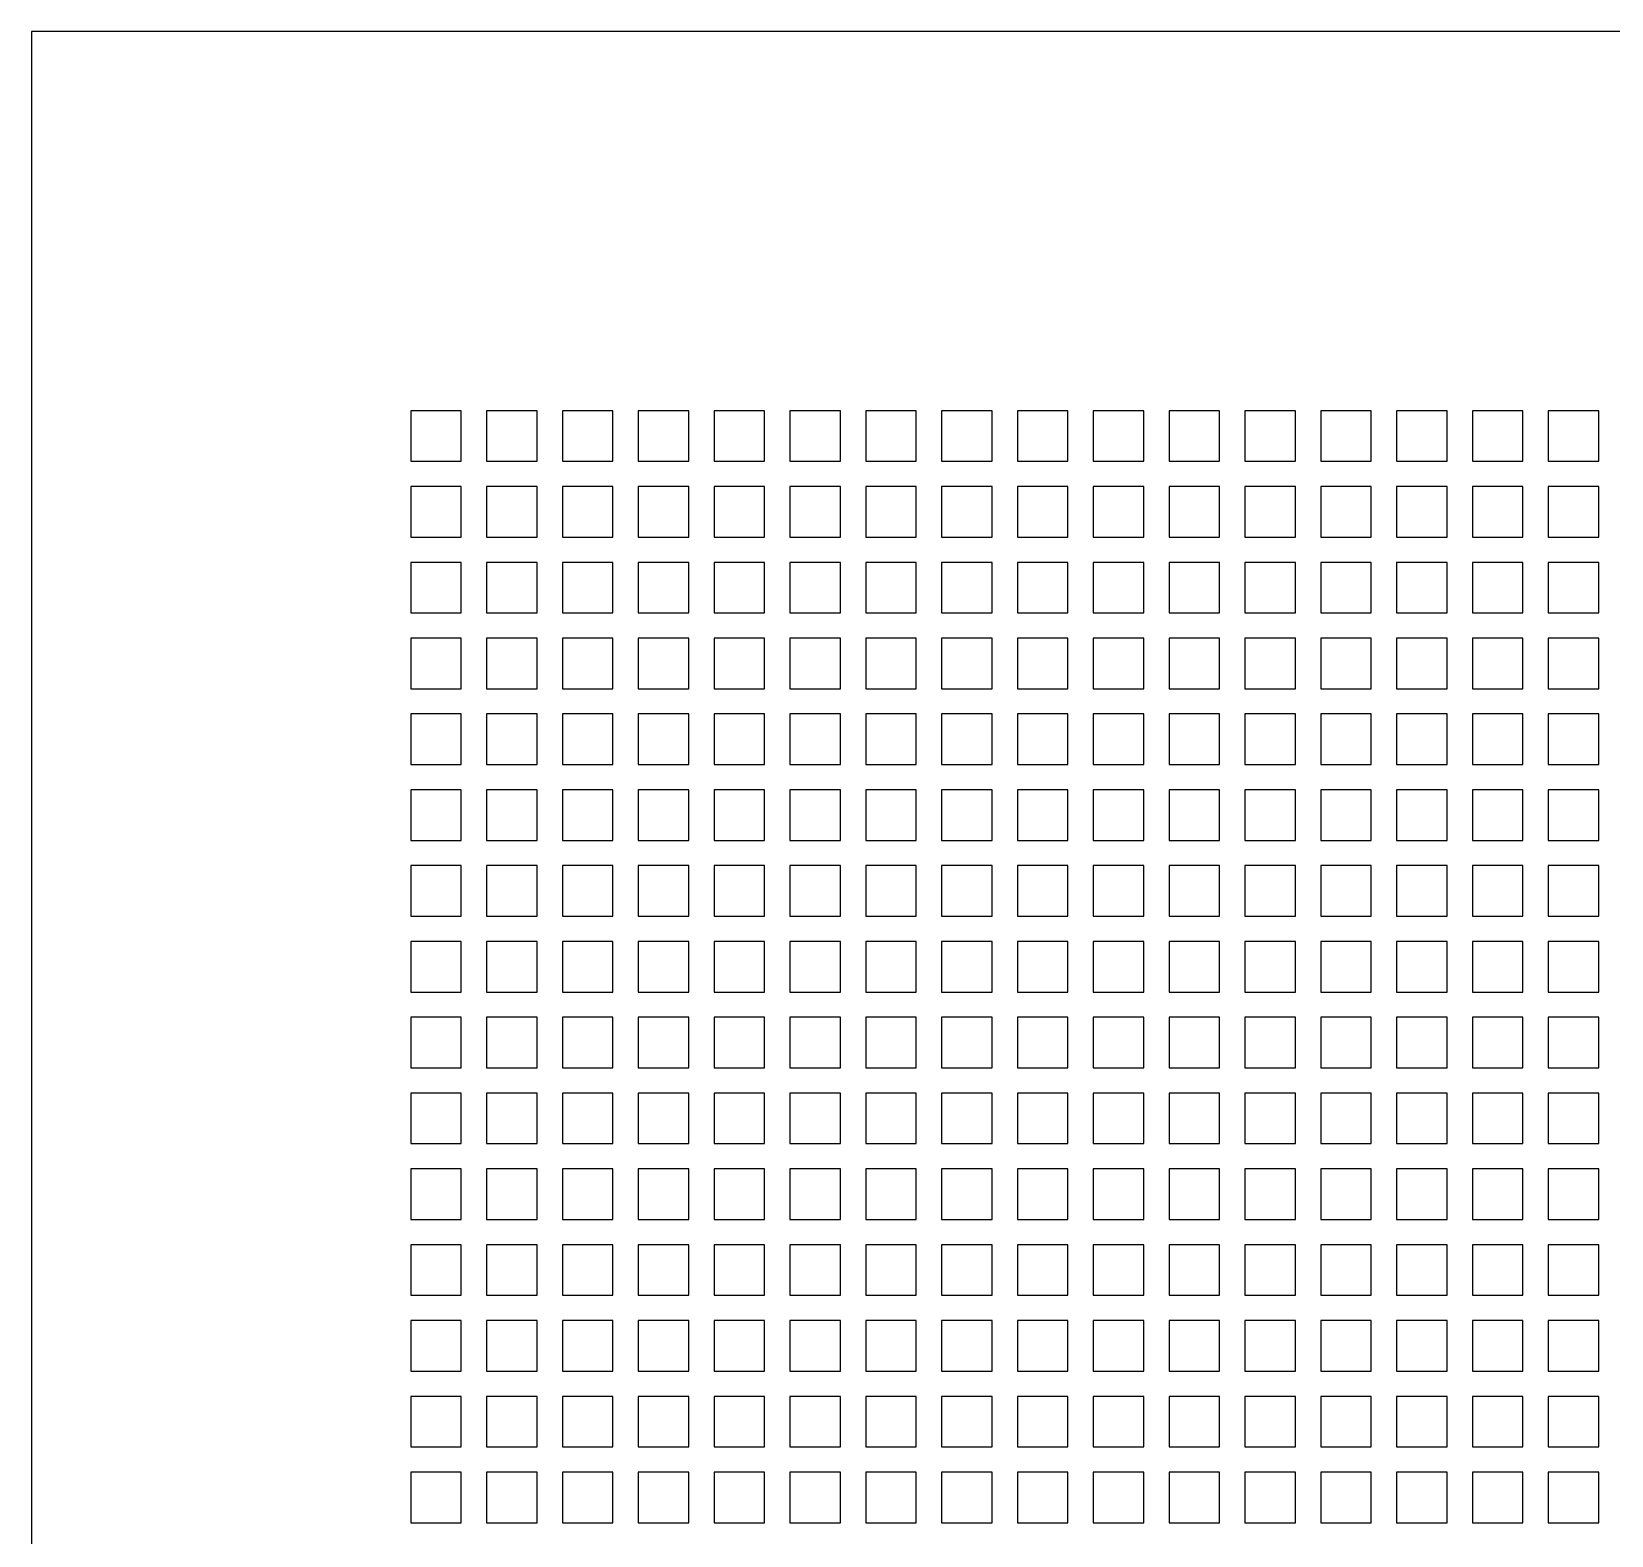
# Model space of a CAD drawing. Header units: millimetres. Extents: x -77 to 77, y -37 to 37.
# Drawn here: x -77.47 to -37.78, y -0.95 to 36.83 of the extents above; entities that cross this region are included whole.
import ezdxf

# ---------------------------------------------------------------- set-up
doc = ezdxf.new("R2010")
doc.units = ezdxf.units.MM

msp = doc.modelspace()

# ---------------------------------------------------------------- linework, layer by layer
at = {"color": 7, "linetype": 'Continuous', "lineweight": 25}
for p, q in [((-77.47, 36.83), (-77.47, -36.83)), ((77.47, 36.83), (-77.47, 36.83)), ((-66.675, 27.305), (-67.945, 27.305)), ((-67.945, 27.305), (-67.945, 26.035)), ((-66.675, 26.035), (-66.675, 27.305)), ((-64.77, 27.305), (-66.04, 27.305)), ((-66.04, 27.305), (-66.04, 26.035)), ((-64.77, 26.035), (-64.77, 27.305)), ((-64.135, 27.305), (-64.135, 26.035)), ((-62.865, 27.305), (-64.135, 27.305)), ((-62.865, 26.035), (-62.865, 27.305)), ((-62.23, 27.305), (-62.23, 26.035)), ((-60.96, 27.305), (-62.23, 27.305)), ((-60.96, 26.035), (-60.96, 27.305)), ((-60.325, 27.305), (-60.325, 26.035)), ((-59.055, 27.305), (-60.325, 27.305)), ((-59.055, 26.035), (-59.055, 27.305)), ((-58.42, 27.305), (-58.42, 26.035)), ((-57.15, 27.305), (-58.42, 27.305)), ((-57.15, 26.035), (-57.15, 27.305)), ((-56.515, 27.305), (-56.515, 26.035)), ((-55.245, 27.305), (-56.515, 27.305)), ((-55.245, 26.035), (-55.245, 27.305)), ((-54.61, 27.305), (-54.61, 26.035)), ((-53.34, 27.305), (-54.61, 27.305)), ((-53.34, 26.035), (-53.34, 27.305)), ((-52.705, 27.305), (-52.705, 26.035)), ((-51.435, 27.305), (-52.705, 27.305)), ((-51.435, 26.035), (-51.435, 27.305)), ((-50.8, 27.305), (-50.8, 26.035)), ((-49.53, 27.305), (-50.8, 27.305)), ((-49.53, 26.035), (-49.53, 27.305)), ((-48.895, 27.305), (-48.895, 26.035)), ((-47.625, 27.305), (-48.895, 27.305)), ((-47.625, 26.035), (-47.625, 27.305)), ((-46.99, 27.305), (-46.99, 26.035)), ((-45.72, 27.305), (-46.99, 27.305)), ((-45.72, 26.035), (-45.72, 27.305)), ((-45.085, 27.305), (-45.085, 26.035)), ((-43.815, 27.305), (-45.085, 27.305)), ((-43.815, 26.035), (-43.815, 27.305)), ((-43.18, 27.305), (-43.18, 26.035)), ((-41.91, 27.305), (-43.18, 27.305)), ((-41.91, 26.035), (-41.91, 27.305)), ((-41.275, 27.305), (-41.275, 26.035)), ((-40.005, 27.305), (-41.275, 27.305)), ((-40.005, 26.035), (-40.005, 27.305)), ((-39.37, 27.305), (-39.37, 26.035)), ((-38.1, 27.305), (-39.37, 27.305)), ((-38.1, 26.035), (-38.1, 27.305)), ((-67.945, 26.035), (-66.675, 26.035)), ((-66.04, 26.035), (-64.77, 26.035)), ((-64.135, 26.035), (-62.865, 26.035)), ((-62.23, 26.035), (-60.96, 26.035)), ((-60.325, 26.035), (-59.055, 26.035)), ((-58.42, 26.035), (-57.15, 26.035)), ((-56.515, 26.035), (-55.245, 26.035)), ((-54.61, 26.035), (-53.34, 26.035)), ((-52.705, 26.035), (-51.435, 26.035)), ((-50.8, 26.035), (-49.53, 26.035)), ((-48.895, 26.035), (-47.625, 26.035)), ((-46.99, 26.035), (-45.72, 26.035)), ((-45.085, 26.035), (-43.815, 26.035)), ((-43.18, 26.035), (-41.91, 26.035)), ((-41.275, 26.035), (-40.005, 26.035)), ((-39.37, 26.035), (-38.1, 26.035)), ((-67.945, 25.4), (-67.945, 24.13)), ((-66.675, 25.4), (-67.945, 25.4)), ((-66.675, 24.13), (-66.675, 25.4)), ((-66.04, 25.4), (-66.04, 24.13)), ((-64.77, 25.4), (-66.04, 25.4)), ((-64.77, 24.13), (-64.77, 25.4)), ((-64.135, 25.4), (-64.135, 24.13)), ((-62.865, 25.4), (-64.135, 25.4)), ((-62.865, 24.13), (-62.865, 25.4)), ((-62.23, 25.4), (-62.23, 24.13)), ((-60.96, 25.4), (-62.23, 25.4)), ((-60.96, 24.13), (-60.96, 25.4)), ((-60.325, 25.4), (-60.325, 24.13)), ((-59.055, 25.4), (-60.325, 25.4)), ((-59.055, 24.13), (-59.055, 25.4)), ((-58.42, 25.4), (-58.42, 24.13)), ((-57.15, 25.4), (-58.42, 25.4)), ((-57.15, 24.13), (-57.15, 25.4)), ((-56.515, 25.4), (-56.515, 24.13)), ((-55.245, 25.4), (-56.515, 25.4)), ((-55.245, 24.13), (-55.245, 25.4)), ((-54.61, 25.4), (-54.61, 24.13)), ((-53.34, 25.4), (-54.61, 25.4)), ((-53.34, 24.13), (-53.34, 25.4)), ((-52.705, 25.4), (-52.705, 24.13)), ((-51.435, 25.4), (-52.705, 25.4)), ((-51.435, 24.13), (-51.435, 25.4)), ((-50.8, 25.4), (-50.8, 24.13)), ((-49.53, 25.4), (-50.8, 25.4)), ((-49.53, 24.13), (-49.53, 25.4)), ((-48.895, 25.4), (-48.895, 24.13)), ((-47.625, 25.4), (-48.895, 25.4)), ((-47.625, 24.13), (-47.625, 25.4)), ((-46.99, 25.4), (-46.99, 24.13)), ((-45.72, 25.4), (-46.99, 25.4)), ((-45.72, 24.13), (-45.72, 25.4)), ((-45.085, 25.4), (-45.085, 24.13)), ((-43.815, 25.4), (-45.085, 25.4)), ((-43.815, 24.13), (-43.815, 25.4)), ((-43.18, 25.4), (-43.18, 24.13)), ((-41.91, 25.4), (-43.18, 25.4)), ((-41.91, 24.13), (-41.91, 25.4)), ((-41.275, 25.4), (-41.275, 24.13)), ((-40.005, 25.4), (-41.275, 25.4)), ((-40.005, 24.13), (-40.005, 25.4)), ((-39.37, 25.4), (-39.37, 24.13)), ((-38.1, 25.4), (-39.37, 25.4)), ((-38.1, 24.13), (-38.1, 25.4)), ((-67.945, 24.13), (-66.675, 24.13)), ((-66.04, 24.13), (-64.77, 24.13)), ((-64.135, 24.13), (-62.865, 24.13)), ((-62.23, 24.13), (-60.96, 24.13)), ((-60.325, 24.13), (-59.055, 24.13)), ((-58.42, 24.13), (-57.15, 24.13)), ((-56.515, 24.13), (-55.245, 24.13)), ((-54.61, 24.13), (-53.34, 24.13)), ((-52.705, 24.13), (-51.435, 24.13)), ((-50.8, 24.13), (-49.53, 24.13)), ((-48.895, 24.13), (-47.625, 24.13)), ((-46.99, 24.13), (-45.72, 24.13)), ((-45.085, 24.13), (-43.815, 24.13)), ((-43.18, 24.13), (-41.91, 24.13)), ((-41.275, 24.13), (-40.005, 24.13)), ((-39.37, 24.13), (-38.1, 24.13)), ((-67.945, 23.495), (-67.945, 22.225)), ((-66.675, 23.495), (-67.945, 23.495)), ((-66.675, 22.225), (-66.675, 23.495)), ((-66.04, 23.495), (-66.04, 22.225)), ((-64.77, 23.495), (-66.04, 23.495)), ((-64.77, 22.225), (-64.77, 23.495)), ((-64.135, 23.495), (-64.135, 22.225)), ((-62.865, 23.495), (-64.135, 23.495)), ((-62.865, 22.225), (-62.865, 23.495)), ((-62.23, 23.495), (-62.23, 22.225)), ((-60.96, 23.495), (-62.23, 23.495)), ((-60.96, 22.225), (-60.96, 23.495)), ((-60.325, 23.495), (-60.325, 22.225)), ((-59.055, 23.495), (-60.325, 23.495)), ((-59.055, 22.225), (-59.055, 23.495)), ((-58.42, 23.495), (-58.42, 22.225)), ((-57.15, 23.495), (-58.42, 23.495)), ((-57.15, 22.225), (-57.15, 23.495)), ((-56.515, 23.495), (-56.515, 22.225)), ((-55.245, 23.495), (-56.515, 23.495)), ((-55.245, 22.225), (-55.245, 23.495)), ((-54.61, 23.495), (-54.61, 22.225)), ((-53.34, 23.495), (-54.61, 23.495)), ((-53.34, 22.225), (-53.34, 23.495)), ((-52.705, 23.495), (-52.705, 22.225)), ((-51.435, 23.495), (-52.705, 23.495)), ((-51.435, 22.225), (-51.435, 23.495)), ((-50.8, 23.495), (-50.8, 22.225)), ((-49.53, 23.495), (-50.8, 23.495)), ((-49.53, 22.225), (-49.53, 23.495)), ((-48.895, 23.495), (-48.895, 22.225)), ((-47.625, 23.495), (-48.895, 23.495)), ((-47.625, 22.225), (-47.625, 23.495)), ((-46.99, 23.495), (-46.99, 22.225)), ((-45.72, 23.495), (-46.99, 23.495)), ((-45.72, 22.225), (-45.72, 23.495)), ((-45.085, 23.495), (-45.085, 22.225)), ((-43.815, 23.495), (-45.085, 23.495)), ((-43.815, 22.225), (-43.815, 23.495)), ((-43.18, 23.495), (-43.18, 22.225)), ((-41.91, 23.495), (-43.18, 23.495)), ((-41.91, 22.225), (-41.91, 23.495)), ((-41.275, 23.495), (-41.275, 22.225)), ((-40.005, 23.495), (-41.275, 23.495)), ((-40.005, 22.225), (-40.005, 23.495)), ((-39.37, 23.495), (-39.37, 22.225)), ((-38.1, 23.495), (-39.37, 23.495)), ((-38.1, 22.225), (-38.1, 23.495)), ((-67.945, 22.225), (-66.675, 22.225)), ((-66.04, 22.225), (-64.77, 22.225)), ((-64.135, 22.225), (-62.865, 22.225)), ((-62.23, 22.225), (-60.96, 22.225)), ((-60.325, 22.225), (-59.055, 22.225)), ((-58.42, 22.225), (-57.15, 22.225)), ((-56.515, 22.225), (-55.245, 22.225)), ((-54.61, 22.225), (-53.34, 22.225)), ((-52.705, 22.225), (-51.435, 22.225)), ((-50.8, 22.225), (-49.53, 22.225)), ((-48.895, 22.225), (-47.625, 22.225)), ((-46.99, 22.225), (-45.72, 22.225)), ((-45.085, 22.225), (-43.815, 22.225)), ((-43.18, 22.225), (-41.91, 22.225)), ((-41.275, 22.225), (-40.005, 22.225)), ((-39.37, 22.225), (-38.1, 22.225)), ((-67.945, 21.59), (-67.945, 20.32)), ((-66.675, 21.59), (-67.945, 21.59)), ((-66.675, 20.32), (-66.675, 21.59)), ((-66.04, 21.59), (-66.04, 20.32)), ((-64.77, 21.59), (-66.04, 21.59)), ((-64.77, 20.32), (-64.77, 21.59)), ((-64.135, 21.59), (-64.135, 20.32)), ((-62.865, 21.59), (-64.135, 21.59)), ((-62.865, 20.32), (-62.865, 21.59)), ((-62.23, 21.59), (-62.23, 20.32)), ((-60.96, 21.59), (-62.23, 21.59)), ((-60.96, 20.32), (-60.96, 21.59)), ((-60.325, 21.59), (-60.325, 20.32)), ((-59.055, 21.59), (-60.325, 21.59)), ((-59.055, 20.32), (-59.055, 21.59)), ((-58.42, 21.59), (-58.42, 20.32)), ((-57.15, 21.59), (-58.42, 21.59)), ((-57.15, 20.32), (-57.15, 21.59)), ((-56.515, 21.59), (-56.515, 20.32)), ((-55.245, 21.59), (-56.515, 21.59)), ((-55.245, 20.32), (-55.245, 21.59)), ((-54.61, 21.59), (-54.61, 20.32)), ((-53.34, 21.59), (-54.61, 21.59)), ((-53.34, 20.32), (-53.34, 21.59)), ((-52.705, 21.59), (-52.705, 20.32)), ((-51.435, 21.59), (-52.705, 21.59)), ((-51.435, 20.32), (-51.435, 21.59)), ((-50.8, 21.59), (-50.8, 20.32)), ((-49.53, 21.59), (-50.8, 21.59)), ((-49.53, 20.32), (-49.53, 21.59)), ((-48.895, 21.59), (-48.895, 20.32)), ((-47.625, 21.59), (-48.895, 21.59)), ((-47.625, 20.32), (-47.625, 21.59)), ((-46.99, 21.59), (-46.99, 20.32)), ((-45.72, 21.59), (-46.99, 21.59)), ((-45.72, 20.32), (-45.72, 21.59)), ((-45.085, 21.59), (-45.085, 20.32)), ((-43.815, 21.59), (-45.085, 21.59)), ((-43.815, 20.32), (-43.815, 21.59)), ((-43.18, 21.59), (-43.18, 20.32)), ((-41.91, 21.59), (-43.18, 21.59)), ((-41.91, 20.32), (-41.91, 21.59)), ((-41.275, 21.59), (-41.275, 20.32)), ((-40.005, 21.59), (-41.275, 21.59)), ((-40.005, 20.32), (-40.005, 21.59)), ((-39.37, 21.59), (-39.37, 20.32)), ((-38.1, 21.59), (-39.37, 21.59)), ((-38.1, 20.32), (-38.1, 21.59)), ((-67.945, 20.32), (-66.675, 20.32)), ((-66.04, 20.32), (-64.77, 20.32)), ((-64.135, 20.32), (-62.865, 20.32)), ((-62.23, 20.32), (-60.96, 20.32)), ((-60.325, 20.32), (-59.055, 20.32)), ((-58.42, 20.32), (-57.15, 20.32)), ((-56.515, 20.32), (-55.245, 20.32)), ((-54.61, 20.32), (-53.34, 20.32)), ((-52.705, 20.32), (-51.435, 20.32)), ((-50.8, 20.32), (-49.53, 20.32)), ((-48.895, 20.32), (-47.625, 20.32)), ((-46.99, 20.32), (-45.72, 20.32)), ((-45.085, 20.32), (-43.815, 20.32)), ((-43.18, 20.32), (-41.91, 20.32)), ((-41.275, 20.32), (-40.005, 20.32)), ((-39.37, 20.32), (-38.1, 20.32)), ((-67.945, 19.685), (-67.945, 18.415)), ((-66.675, 19.685), (-67.945, 19.685)), ((-66.675, 18.415), (-66.675, 19.685)), ((-66.04, 19.685), (-66.04, 18.415)), ((-64.77, 19.685), (-66.04, 19.685)), ((-64.77, 18.415), (-64.77, 19.685)), ((-64.135, 19.685), (-64.135, 18.415)), ((-62.865, 19.685), (-64.135, 19.685)), ((-62.865, 18.415), (-62.865, 19.685)), ((-62.23, 19.685), (-62.23, 18.415)), ((-60.96, 19.685), (-62.23, 19.685)), ((-60.96, 18.415), (-60.96, 19.685)), ((-60.325, 19.685), (-60.325, 18.415)), ((-59.055, 19.685), (-60.325, 19.685)), ((-59.055, 18.415), (-59.055, 19.685)), ((-58.42, 19.685), (-58.42, 18.415)), ((-57.15, 19.685), (-58.42, 19.685)), ((-57.15, 18.415), (-57.15, 19.685)), ((-56.515, 19.685), (-56.515, 18.415)), ((-55.245, 19.685), (-56.515, 19.685)), ((-55.245, 18.415), (-55.245, 19.685)), ((-54.61, 19.685), (-54.61, 18.415)), ((-53.34, 19.685), (-54.61, 19.685)), ((-53.34, 18.415), (-53.34, 19.685)), ((-52.705, 19.685), (-52.705, 18.415)), ((-51.435, 19.685), (-52.705, 19.685)), ((-51.435, 18.415), (-51.435, 19.685)), ((-50.8, 19.685), (-50.8, 18.415)), ((-49.53, 19.685), (-50.8, 19.685)), ((-49.53, 18.415), (-49.53, 19.685)), ((-48.895, 19.685), (-48.895, 18.415)), ((-47.625, 19.685), (-48.895, 19.685)), ((-47.625, 18.415), (-47.625, 19.685)), ((-46.99, 19.685), (-46.99, 18.415)), ((-45.72, 19.685), (-46.99, 19.685)), ((-45.72, 18.415), (-45.72, 19.685)), ((-45.085, 19.685), (-45.085, 18.415)), ((-43.815, 19.685), (-45.085, 19.685)), ((-43.815, 18.415), (-43.815, 19.685)), ((-43.18, 19.685), (-43.18, 18.415)), ((-41.91, 19.685), (-43.18, 19.685)), ((-41.91, 18.415), (-41.91, 19.685)), ((-41.275, 19.685), (-41.275, 18.415)), ((-40.005, 19.685), (-41.275, 19.685)), ((-40.005, 18.415), (-40.005, 19.685)), ((-39.37, 19.685), (-39.37, 18.415)), ((-38.1, 19.685), (-39.37, 19.685)), ((-38.1, 18.415), (-38.1, 19.685)), ((-67.945, 18.415), (-66.675, 18.415)), ((-66.04, 18.415), (-64.77, 18.415)), ((-64.135, 18.415), (-62.865, 18.415)), ((-62.23, 18.415), (-60.96, 18.415)), ((-60.325, 18.415), (-59.055, 18.415)), ((-58.42, 18.415), (-57.15, 18.415)), ((-56.515, 18.415), (-55.245, 18.415)), ((-54.61, 18.415), (-53.34, 18.415)), ((-52.705, 18.415), (-51.435, 18.415)), ((-50.8, 18.415), (-49.53, 18.415)), ((-48.895, 18.415), (-47.625, 18.415)), ((-46.99, 18.415), (-45.72, 18.415)), ((-45.085, 18.415), (-43.815, 18.415)), ((-43.18, 18.415), (-41.91, 18.415)), ((-41.275, 18.415), (-40.005, 18.415)), ((-39.37, 18.415), (-38.1, 18.415)), ((-67.945, 17.78), (-67.945, 16.51)), ((-66.675, 17.78), (-67.945, 17.78)), ((-66.675, 16.51), (-66.675, 17.78)), ((-66.04, 17.78), (-66.04, 16.51)), ((-64.77, 17.78), (-66.04, 17.78)), ((-64.77, 16.51), (-64.77, 17.78)), ((-64.135, 17.78), (-64.135, 16.51)), ((-62.865, 17.78), (-64.135, 17.78)), ((-62.865, 16.51), (-62.865, 17.78)), ((-62.23, 17.78), (-62.23, 16.51)), ((-60.96, 17.78), (-62.23, 17.78)), ((-60.96, 16.51), (-60.96, 17.78)), ((-60.325, 17.78), (-60.325, 16.51)), ((-59.055, 17.78), (-60.325, 17.78)), ((-59.055, 16.51), (-59.055, 17.78)), ((-58.42, 17.78), (-58.42, 16.51)), ((-57.15, 17.78), (-58.42, 17.78)), ((-57.15, 16.51), (-57.15, 17.78)), ((-56.515, 17.78), (-56.515, 16.51)), ((-55.245, 17.78), (-56.515, 17.78)), ((-55.245, 16.51), (-55.245, 17.78)), ((-54.61, 17.78), (-54.61, 16.51)), ((-53.34, 17.78), (-54.61, 17.78)), ((-53.34, 16.51), (-53.34, 17.78)), ((-52.705, 17.78), (-52.705, 16.51)), ((-51.435, 17.78), (-52.705, 17.78)), ((-51.435, 16.51), (-51.435, 17.78)), ((-50.8, 17.78), (-50.8, 16.51)), ((-49.53, 17.78), (-50.8, 17.78)), ((-49.53, 16.51), (-49.53, 17.78)), ((-48.895, 17.78), (-48.895, 16.51)), ((-47.625, 17.78), (-48.895, 17.78)), ((-47.625, 16.51), (-47.625, 17.78)), ((-46.99, 17.78), (-46.99, 16.51)), ((-45.72, 17.78), (-46.99, 17.78)), ((-45.72, 16.51), (-45.72, 17.78)), ((-45.085, 17.78), (-45.085, 16.51)), ((-43.815, 17.78), (-45.085, 17.78)), ((-43.815, 16.51), (-43.815, 17.78)), ((-43.18, 17.78), (-43.18, 16.51)), ((-41.91, 17.78), (-43.18, 17.78)), ((-41.91, 16.51), (-41.91, 17.78)), ((-41.275, 17.78), (-41.275, 16.51)), ((-40.005, 17.78), (-41.275, 17.78)), ((-40.005, 16.51), (-40.005, 17.78)), ((-39.37, 17.78), (-39.37, 16.51)), ((-38.1, 17.78), (-39.37, 17.78)), ((-38.1, 16.51), (-38.1, 17.78)), ((-67.945, 16.51), (-66.675, 16.51)), ((-66.04, 16.51), (-64.77, 16.51)), ((-64.135, 16.51), (-62.865, 16.51)), ((-62.23, 16.51), (-60.96, 16.51)), ((-60.325, 16.51), (-59.055, 16.51)), ((-58.42, 16.51), (-57.15, 16.51)), ((-56.515, 16.51), (-55.245, 16.51)), ((-54.61, 16.51), (-53.34, 16.51)), ((-52.705, 16.51), (-51.435, 16.51)), ((-50.8, 16.51), (-49.53, 16.51)), ((-48.895, 16.51), (-47.625, 16.51)), ((-46.99, 16.51), (-45.72, 16.51)), ((-45.085, 16.51), (-43.815, 16.51)), ((-43.18, 16.51), (-41.91, 16.51)), ((-41.275, 16.51), (-40.005, 16.51)), ((-39.37, 16.51), (-38.1, 16.51)), ((-67.945, 15.875), (-67.945, 14.605)), ((-66.675, 15.875), (-67.945, 15.875)), ((-66.675, 14.605), (-66.675, 15.875)), ((-66.04, 15.875), (-66.04, 14.605)), ((-64.77, 15.875), (-66.04, 15.875)), ((-64.77, 14.605), (-64.77, 15.875)), ((-64.135, 15.875), (-64.135, 14.605)), ((-62.865, 15.875), (-64.135, 15.875)), ((-62.865, 14.605), (-62.865, 15.875)), ((-62.23, 15.875), (-62.23, 14.605)), ((-60.96, 15.875), (-62.23, 15.875)), ((-60.96, 14.605), (-60.96, 15.875)), ((-60.325, 15.875), (-60.325, 14.605)), ((-59.055, 15.875), (-60.325, 15.875)), ((-59.055, 14.605), (-59.055, 15.875)), ((-58.42, 15.875), (-58.42, 14.605)), ((-57.15, 15.875), (-58.42, 15.875)), ((-57.15, 14.605), (-57.15, 15.875)), ((-56.515, 15.875), (-56.515, 14.605)), ((-55.245, 15.875), (-56.515, 15.875)), ((-55.245, 14.605), (-55.245, 15.875)), ((-54.61, 15.875), (-54.61, 14.605)), ((-53.34, 15.875), (-54.61, 15.875)), ((-53.34, 14.605), (-53.34, 15.875)), ((-52.705, 15.875), (-52.705, 14.605)), ((-51.435, 15.875), (-52.705, 15.875)), ((-51.435, 14.605), (-51.435, 15.875)), ((-50.8, 15.875), (-50.8, 14.605)), ((-49.53, 15.875), (-50.8, 15.875)), ((-49.53, 14.605), (-49.53, 15.875)), ((-48.895, 15.875), (-48.895, 14.605)), ((-47.625, 15.875), (-48.895, 15.875)), ((-47.625, 14.605), (-47.625, 15.875)), ((-46.99, 15.875), (-46.99, 14.605)), ((-45.72, 15.875), (-46.99, 15.875)), ((-45.72, 14.605), (-45.72, 15.875)), ((-45.085, 15.875), (-45.085, 14.605)), ((-43.815, 15.875), (-45.085, 15.875)), ((-43.815, 14.605), (-43.815, 15.875)), ((-43.18, 15.875), (-43.18, 14.605)), ((-41.91, 15.875), (-43.18, 15.875)), ((-41.91, 14.605), (-41.91, 15.875)), ((-41.275, 15.875), (-41.275, 14.605)), ((-40.005, 15.875), (-41.275, 15.875)), ((-40.005, 14.605), (-40.005, 15.875)), ((-39.37, 15.875), (-39.37, 14.605)), ((-38.1, 15.875), (-39.37, 15.875)), ((-38.1, 14.605), (-38.1, 15.875)), ((-67.945, 14.605), (-66.675, 14.605)), ((-66.04, 14.605), (-64.77, 14.605)), ((-64.135, 14.605), (-62.865, 14.605)), ((-62.23, 14.605), (-60.96, 14.605)), ((-60.325, 14.605), (-59.055, 14.605)), ((-58.42, 14.605), (-57.15, 14.605)), ((-56.515, 14.605), (-55.245, 14.605)), ((-54.61, 14.605), (-53.34, 14.605)), ((-52.705, 14.605), (-51.435, 14.605)), ((-50.8, 14.605), (-49.53, 14.605)), ((-48.895, 14.605), (-47.625, 14.605)), ((-46.99, 14.605), (-45.72, 14.605)), ((-45.085, 14.605), (-43.815, 14.605)), ((-43.18, 14.605), (-41.91, 14.605)), ((-41.275, 14.605), (-40.005, 14.605)), ((-39.37, 14.605), (-38.1, 14.605)), ((-67.945, 13.97), (-67.945, 12.7)), ((-66.675, 13.97), (-67.945, 13.97)), ((-66.675, 12.7), (-66.675, 13.97)), ((-66.04, 13.97), (-66.04, 12.7)), ((-64.77, 13.97), (-66.04, 13.97)), ((-64.77, 12.7), (-64.77, 13.97)), ((-64.135, 13.97), (-64.135, 12.7)), ((-62.865, 13.97), (-64.135, 13.97)), ((-62.865, 12.7), (-62.865, 13.97)), ((-62.23, 13.97), (-62.23, 12.7)), ((-60.96, 13.97), (-62.23, 13.97)), ((-60.96, 12.7), (-60.96, 13.97)), ((-60.325, 13.97), (-60.325, 12.7)), ((-59.055, 13.97), (-60.325, 13.97)), ((-59.055, 12.7), (-59.055, 13.97)), ((-58.42, 13.97), (-58.42, 12.7)), ((-57.15, 13.97), (-58.42, 13.97)), ((-57.15, 12.7), (-57.15, 13.97)), ((-56.515, 13.97), (-56.515, 12.7)), ((-55.245, 13.97), (-56.515, 13.97)), ((-55.245, 12.7), (-55.245, 13.97)), ((-54.61, 13.97), (-54.61, 12.7)), ((-53.34, 13.97), (-54.61, 13.97)), ((-53.34, 12.7), (-53.34, 13.97)), ((-52.705, 13.97), (-52.705, 12.7)), ((-51.435, 13.97), (-52.705, 13.97)), ((-51.435, 12.7), (-51.435, 13.97)), ((-50.8, 13.97), (-50.8, 12.7)), ((-49.53, 13.97), (-50.8, 13.97)), ((-49.53, 12.7), (-49.53, 13.97)), ((-48.895, 13.97), (-48.895, 12.7)), ((-47.625, 13.97), (-48.895, 13.97)), ((-47.625, 12.7), (-47.625, 13.97)), ((-46.99, 13.97), (-46.99, 12.7)), ((-45.72, 13.97), (-46.99, 13.97)), ((-45.72, 12.7), (-45.72, 13.97)), ((-45.085, 13.97), (-45.085, 12.7)), ((-43.815, 13.97), (-45.085, 13.97)), ((-43.815, 12.7), (-43.815, 13.97)), ((-43.18, 13.97), (-43.18, 12.7)), ((-41.91, 13.97), (-43.18, 13.97)), ((-41.91, 12.7), (-41.91, 13.97)), ((-41.275, 13.97), (-41.275, 12.7)), ((-40.005, 13.97), (-41.275, 13.97)), ((-40.005, 12.7), (-40.005, 13.97)), ((-39.37, 13.97), (-39.37, 12.7)), ((-38.1, 13.97), (-39.37, 13.97)), ((-38.1, 12.7), (-38.1, 13.97)), ((-67.945, 12.7), (-66.675, 12.7)), ((-66.04, 12.7), (-64.77, 12.7)), ((-64.135, 12.7), (-62.865, 12.7)), ((-62.23, 12.7), (-60.96, 12.7)), ((-60.325, 12.7), (-59.055, 12.7)), ((-58.42, 12.7), (-57.15, 12.7)), ((-56.515, 12.7), (-55.245, 12.7)), ((-54.61, 12.7), (-53.34, 12.7)), ((-52.705, 12.7), (-51.435, 12.7)), ((-50.8, 12.7), (-49.53, 12.7)), ((-48.895, 12.7), (-47.625, 12.7)), ((-46.99, 12.7), (-45.72, 12.7)), ((-45.085, 12.7), (-43.815, 12.7)), ((-43.18, 12.7), (-41.91, 12.7)), ((-41.275, 12.7), (-40.005, 12.7)), ((-39.37, 12.7), (-38.1, 12.7)), ((-67.945, 12.065), (-67.945, 10.795)), ((-66.675, 12.065), (-67.945, 12.065)), ((-66.675, 10.795), (-66.675, 12.065)), ((-66.04, 12.065), (-66.04, 10.795)), ((-64.77, 12.065), (-66.04, 12.065)), ((-64.77, 10.795), (-64.77, 12.065)), ((-64.135, 12.065), (-64.135, 10.795)), ((-62.865, 12.065), (-64.135, 12.065)), ((-62.865, 10.795), (-62.865, 12.065)), ((-62.23, 12.065), (-62.23, 10.795)), ((-60.96, 12.065), (-62.23, 12.065)), ((-60.96, 10.795), (-60.96, 12.065)), ((-60.325, 12.065), (-60.325, 10.795)), ((-59.055, 12.065), (-60.325, 12.065)), ((-59.055, 10.795), (-59.055, 12.065)), ((-58.42, 12.065), (-58.42, 10.795)), ((-57.15, 12.065), (-58.42, 12.065)), ((-57.15, 10.795), (-57.15, 12.065)), ((-56.515, 12.065), (-56.515, 10.795)), ((-55.245, 12.065), (-56.515, 12.065)), ((-55.245, 10.795), (-55.245, 12.065)), ((-54.61, 12.065), (-54.61, 10.795)), ((-53.34, 12.065), (-54.61, 12.065)), ((-53.34, 10.795), (-53.34, 12.065)), ((-52.705, 12.065), (-52.705, 10.795)), ((-51.435, 12.065), (-52.705, 12.065)), ((-51.435, 10.795), (-51.435, 12.065)), ((-50.8, 12.065), (-50.8, 10.795)), ((-49.53, 12.065), (-50.8, 12.065)), ((-49.53, 10.795), (-49.53, 12.065)), ((-48.895, 12.065), (-48.895, 10.795)), ((-47.625, 12.065), (-48.895, 12.065)), ((-47.625, 10.795), (-47.625, 12.065)), ((-46.99, 12.065), (-46.99, 10.795)), ((-45.72, 12.065), (-46.99, 12.065)), ((-45.72, 10.795), (-45.72, 12.065)), ((-45.085, 12.065), (-45.085, 10.795)), ((-43.815, 12.065), (-45.085, 12.065)), ((-43.815, 10.795), (-43.815, 12.065)), ((-43.18, 12.065), (-43.18, 10.795)), ((-41.91, 12.065), (-43.18, 12.065)), ((-41.91, 10.795), (-41.91, 12.065)), ((-41.275, 12.065), (-41.275, 10.795)), ((-40.005, 12.065), (-41.275, 12.065)), ((-40.005, 10.795), (-40.005, 12.065)), ((-39.37, 12.065), (-39.37, 10.795)), ((-38.1, 12.065), (-39.37, 12.065)), ((-38.1, 10.795), (-38.1, 12.065)), ((-67.945, 10.795), (-66.675, 10.795)), ((-66.04, 10.795), (-64.77, 10.795)), ((-64.135, 10.795), (-62.865, 10.795)), ((-62.23, 10.795), (-60.96, 10.795)), ((-60.325, 10.795), (-59.055, 10.795)), ((-58.42, 10.795), (-57.15, 10.795)), ((-56.515, 10.795), (-55.245, 10.795)), ((-54.61, 10.795), (-53.34, 10.795)), ((-52.705, 10.795), (-51.435, 10.795)), ((-50.8, 10.795), (-49.53, 10.795)), ((-48.895, 10.795), (-47.625, 10.795)), ((-46.99, 10.795), (-45.72, 10.795)), ((-45.085, 10.795), (-43.815, 10.795)), ((-43.18, 10.795), (-41.91, 10.795)), ((-41.275, 10.795), (-40.005, 10.795)), ((-39.37, 10.795), (-38.1, 10.795)), ((-67.945, 10.16), (-67.945, 8.89)), ((-66.675, 10.16), (-67.945, 10.16)), ((-66.675, 8.89), (-66.675, 10.16)), ((-66.04, 10.16), (-66.04, 8.89)), ((-64.77, 10.16), (-66.04, 10.16)), ((-64.77, 8.89), (-64.77, 10.16)), ((-64.135, 10.16), (-64.135, 8.89)), ((-62.865, 10.16), (-64.135, 10.16)), ((-62.865, 8.89), (-62.865, 10.16)), ((-62.23, 10.16), (-62.23, 8.89)), ((-60.96, 10.16), (-62.23, 10.16)), ((-60.96, 8.89), (-60.96, 10.16)), ((-60.325, 10.16), (-60.325, 8.89)), ((-59.055, 10.16), (-60.325, 10.16)), ((-59.055, 8.89), (-59.055, 10.16)), ((-58.42, 10.16), (-58.42, 8.89)), ((-57.15, 10.16), (-58.42, 10.16)), ((-57.15, 8.89), (-57.15, 10.16)), ((-56.515, 10.16), (-56.515, 8.89)), ((-55.245, 10.16), (-56.515, 10.16)), ((-55.245, 8.89), (-55.245, 10.16)), ((-54.61, 10.16), (-54.61, 8.89)), ((-53.34, 10.16), (-54.61, 10.16)), ((-53.34, 8.89), (-53.34, 10.16)), ((-52.705, 10.16), (-52.705, 8.89)), ((-51.435, 10.16), (-52.705, 10.16)), ((-51.435, 8.89), (-51.435, 10.16)), ((-50.8, 10.16), (-50.8, 8.89)), ((-49.53, 10.16), (-50.8, 10.16)), ((-49.53, 8.89), (-49.53, 10.16)), ((-48.895, 10.16), (-48.895, 8.89)), ((-47.625, 10.16), (-48.895, 10.16)), ((-47.625, 8.89), (-47.625, 10.16)), ((-46.99, 10.16), (-46.99, 8.89)), ((-45.72, 10.16), (-46.99, 10.16)), ((-45.72, 8.89), (-45.72, 10.16)), ((-45.085, 10.16), (-45.085, 8.89)), ((-43.815, 10.16), (-45.085, 10.16)), ((-43.815, 8.89), (-43.815, 10.16)), ((-43.18, 10.16), (-43.18, 8.89)), ((-41.91, 10.16), (-43.18, 10.16)), ((-41.91, 8.89), (-41.91, 10.16)), ((-41.275, 10.16), (-41.275, 8.89)), ((-40.005, 10.16), (-41.275, 10.16)), ((-40.005, 8.89), (-40.005, 10.16)), ((-39.37, 10.16), (-39.37, 8.89)), ((-38.1, 10.16), (-39.37, 10.16)), ((-38.1, 8.89), (-38.1, 10.16)), ((-67.945, 8.89), (-66.675, 8.89)), ((-66.04, 8.89), (-64.77, 8.89)), ((-64.135, 8.89), (-62.865, 8.89)), ((-62.23, 8.89), (-60.96, 8.89)), ((-60.325, 8.89), (-59.055, 8.89)), ((-58.42, 8.89), (-57.15, 8.89)), ((-56.515, 8.89), (-55.245, 8.89)), ((-54.61, 8.89), (-53.34, 8.89)), ((-52.705, 8.89), (-51.435, 8.89)), ((-50.8, 8.89), (-49.53, 8.89)), ((-48.895, 8.89), (-47.625, 8.89)), ((-46.99, 8.89), (-45.72, 8.89)), ((-45.085, 8.89), (-43.815, 8.89)), ((-43.18, 8.89), (-41.91, 8.89)), ((-41.275, 8.89), (-40.005, 8.89)), ((-39.37, 8.89), (-38.1, 8.89)), ((-67.945, 8.255), (-67.945, 6.985)), ((-66.675, 8.255), (-67.945, 8.255)), ((-66.675, 6.985), (-66.675, 8.255)), ((-66.04, 8.255), (-66.04, 6.985)), ((-64.77, 8.255), (-66.04, 8.255)), ((-64.77, 6.985), (-64.77, 8.255)), ((-64.135, 8.255), (-64.135, 6.985)), ((-62.865, 8.255), (-64.135, 8.255)), ((-62.865, 6.985), (-62.865, 8.255)), ((-62.23, 8.255), (-62.23, 6.985)), ((-60.96, 8.255), (-62.23, 8.255)), ((-60.96, 6.985), (-60.96, 8.255)), ((-60.325, 8.255), (-60.325, 6.985)), ((-59.055, 8.255), (-60.325, 8.255)), ((-59.055, 6.985), (-59.055, 8.255)), ((-58.42, 8.255), (-58.42, 6.985)), ((-57.15, 8.255), (-58.42, 8.255)), ((-57.15, 6.985), (-57.15, 8.255)), ((-56.515, 8.255), (-56.515, 6.985)), ((-55.245, 8.255), (-56.515, 8.255)), ((-55.245, 6.985), (-55.245, 8.255)), ((-54.61, 8.255), (-54.61, 6.985)), ((-53.34, 8.255), (-54.61, 8.255)), ((-53.34, 6.985), (-53.34, 8.255)), ((-52.705, 8.255), (-52.705, 6.985)), ((-51.435, 8.255), (-52.705, 8.255)), ((-51.435, 6.985), (-51.435, 8.255)), ((-50.8, 8.255), (-50.8, 6.985)), ((-49.53, 8.255), (-50.8, 8.255)), ((-49.53, 6.985), (-49.53, 8.255)), ((-48.895, 8.255), (-48.895, 6.985)), ((-47.625, 8.255), (-48.895, 8.255)), ((-47.625, 6.985), (-47.625, 8.255)), ((-46.99, 8.255), (-46.99, 6.985)), ((-45.72, 8.255), (-46.99, 8.255)), ((-45.72, 6.985), (-45.72, 8.255)), ((-45.085, 8.255), (-45.085, 6.985)), ((-43.815, 8.255), (-45.085, 8.255)), ((-43.815, 6.985), (-43.815, 8.255)), ((-43.18, 8.255), (-43.18, 6.985)), ((-41.91, 8.255), (-43.18, 8.255)), ((-41.91, 6.985), (-41.91, 8.255)), ((-41.275, 8.255), (-41.275, 6.985)), ((-40.005, 8.255), (-41.275, 8.255)), ((-40.005, 6.985), (-40.005, 8.255)), ((-39.37, 8.255), (-39.37, 6.985)), ((-38.1, 8.255), (-39.37, 8.255)), ((-38.1, 6.985), (-38.1, 8.255)), ((-67.945, 6.985), (-66.675, 6.985)), ((-66.04, 6.985), (-64.77, 6.985)), ((-64.135, 6.985), (-62.865, 6.985)), ((-62.23, 6.985), (-60.96, 6.985)), ((-60.325, 6.985), (-59.055, 6.985)), ((-58.42, 6.985), (-57.15, 6.985)), ((-56.515, 6.985), (-55.245, 6.985)), ((-54.61, 6.985), (-53.34, 6.985)), ((-52.705, 6.985), (-51.435, 6.985)), ((-50.8, 6.985), (-49.53, 6.985)), ((-48.895, 6.985), (-47.625, 6.985)), ((-46.99, 6.985), (-45.72, 6.985)), ((-45.085, 6.985), (-43.815, 6.985)), ((-43.18, 6.985), (-41.91, 6.985)), ((-41.275, 6.985), (-40.005, 6.985)), ((-39.37, 6.985), (-38.1, 6.985)), ((-67.945, 6.35), (-67.945, 5.08)), ((-66.675, 6.35), (-67.945, 6.35)), ((-66.675, 5.08), (-66.675, 6.35)), ((-66.04, 6.35), (-66.04, 5.08)), ((-64.77, 6.35), (-66.04, 6.35)), ((-64.77, 5.08), (-64.77, 6.35)), ((-64.135, 6.35), (-64.135, 5.08)), ((-62.865, 6.35), (-64.135, 6.35)), ((-62.865, 5.08), (-62.865, 6.35)), ((-62.23, 6.35), (-62.23, 5.08)), ((-60.96, 6.35), (-62.23, 6.35)), ((-60.96, 5.08), (-60.96, 6.35)), ((-60.325, 6.35), (-60.325, 5.08)), ((-59.055, 6.35), (-60.325, 6.35)), ((-59.055, 5.08), (-59.055, 6.35)), ((-58.42, 6.35), (-58.42, 5.08)), ((-57.15, 6.35), (-58.42, 6.35)), ((-57.15, 5.08), (-57.15, 6.35)), ((-56.515, 6.35), (-56.515, 5.08)), ((-55.245, 6.35), (-56.515, 6.35)), ((-55.245, 5.08), (-55.245, 6.35)), ((-54.61, 6.35), (-54.61, 5.08)), ((-53.34, 6.35), (-54.61, 6.35)), ((-53.34, 5.08), (-53.34, 6.35)), ((-52.705, 6.35), (-52.705, 5.08)), ((-51.435, 6.35), (-52.705, 6.35)), ((-51.435, 5.08), (-51.435, 6.35)), ((-50.8, 6.35), (-50.8, 5.08)), ((-49.53, 6.35), (-50.8, 6.35)), ((-49.53, 5.08), (-49.53, 6.35)), ((-48.895, 6.35), (-48.895, 5.08)), ((-47.625, 6.35), (-48.895, 6.35)), ((-47.625, 5.08), (-47.625, 6.35)), ((-46.99, 6.35), (-46.99, 5.08)), ((-45.72, 6.35), (-46.99, 6.35)), ((-45.72, 5.08), (-45.72, 6.35)), ((-45.085, 6.35), (-45.085, 5.08)), ((-43.815, 6.35), (-45.085, 6.35)), ((-43.815, 5.08), (-43.815, 6.35)), ((-43.18, 6.35), (-43.18, 5.08)), ((-41.91, 6.35), (-43.18, 6.35)), ((-41.91, 5.08), (-41.91, 6.35)), ((-41.275, 6.35), (-41.275, 5.08)), ((-40.005, 6.35), (-41.275, 6.35)), ((-40.005, 5.08), (-40.005, 6.35)), ((-39.37, 6.35), (-39.37, 5.08)), ((-38.1, 6.35), (-39.37, 6.35)), ((-38.1, 5.08), (-38.1, 6.35)), ((-67.945, 5.08), (-66.675, 5.08)), ((-66.04, 5.08), (-64.77, 5.08)), ((-64.135, 5.08), (-62.865, 5.08)), ((-62.23, 5.08), (-60.96, 5.08)), ((-60.325, 5.08), (-59.055, 5.08)), ((-58.42, 5.08), (-57.15, 5.08)), ((-56.515, 5.08), (-55.245, 5.08)), ((-54.61, 5.08), (-53.34, 5.08)), ((-52.705, 5.08), (-51.435, 5.08)), ((-50.8, 5.08), (-49.53, 5.08)), ((-48.895, 5.08), (-47.625, 5.08)), ((-46.99, 5.08), (-45.72, 5.08)), ((-45.085, 5.08), (-43.815, 5.08)), ((-43.18, 5.08), (-41.91, 5.08)), ((-41.275, 5.08), (-40.005, 5.08)), ((-39.37, 5.08), (-38.1, 5.08)), ((-67.945, 4.445), (-67.945, 3.175)), ((-66.675, 4.445), (-67.945, 4.445)), ((-66.675, 3.175), (-66.675, 4.445)), ((-66.04, 4.445), (-66.04, 3.175)), ((-64.77, 4.445), (-66.04, 4.445)), ((-64.77, 3.175), (-64.77, 4.445)), ((-64.135, 4.445), (-64.135, 3.175)), ((-62.865, 4.445), (-64.135, 4.445)), ((-62.865, 3.175), (-62.865, 4.445)), ((-62.23, 4.445), (-62.23, 3.175)), ((-60.96, 4.445), (-62.23, 4.445)), ((-60.96, 3.175), (-60.96, 4.445)), ((-60.325, 4.445), (-60.325, 3.175)), ((-59.055, 4.445), (-60.325, 4.445)), ((-59.055, 3.175), (-59.055, 4.445)), ((-58.42, 4.445), (-58.42, 3.175)), ((-57.15, 4.445), (-58.42, 4.445)), ((-57.15, 3.175), (-57.15, 4.445)), ((-56.515, 4.445), (-56.515, 3.175)), ((-55.245, 4.445), (-56.515, 4.445)), ((-55.245, 3.175), (-55.245, 4.445)), ((-54.61, 4.445), (-54.61, 3.175)), ((-53.34, 4.445), (-54.61, 4.445)), ((-53.34, 3.175), (-53.34, 4.445)), ((-52.705, 4.445), (-52.705, 3.175)), ((-51.435, 4.445), (-52.705, 4.445)), ((-51.435, 3.175), (-51.435, 4.445)), ((-50.8, 4.445), (-50.8, 3.175)), ((-49.53, 4.445), (-50.8, 4.445)), ((-49.53, 3.175), (-49.53, 4.445)), ((-48.895, 4.445), (-48.895, 3.175)), ((-47.625, 4.445), (-48.895, 4.445)), ((-47.625, 3.175), (-47.625, 4.445)), ((-46.99, 4.445), (-46.99, 3.175)), ((-45.72, 4.445), (-46.99, 4.445)), ((-45.72, 3.175), (-45.72, 4.445)), ((-45.085, 4.445), (-45.085, 3.175)), ((-43.815, 4.445), (-45.085, 4.445)), ((-43.815, 3.175), (-43.815, 4.445)), ((-43.18, 4.445), (-43.18, 3.175)), ((-41.91, 4.445), (-43.18, 4.445)), ((-41.91, 3.175), (-41.91, 4.445)), ((-41.275, 4.445), (-41.275, 3.175)), ((-40.005, 4.445), (-41.275, 4.445)), ((-40.005, 3.175), (-40.005, 4.445)), ((-39.37, 4.445), (-39.37, 3.175)), ((-38.1, 4.445), (-39.37, 4.445)), ((-38.1, 3.175), (-38.1, 4.445)), ((-67.945, 3.175), (-66.675, 3.175)), ((-66.04, 3.175), (-64.77, 3.175)), ((-64.135, 3.175), (-62.865, 3.175)), ((-62.23, 3.175), (-60.96, 3.175)), ((-60.325, 3.175), (-59.055, 3.175)), ((-58.42, 3.175), (-57.15, 3.175)), ((-56.515, 3.175), (-55.245, 3.175)), ((-54.61, 3.175), (-53.34, 3.175)), ((-52.705, 3.175), (-51.435, 3.175)), ((-50.8, 3.175), (-49.53, 3.175)), ((-48.895, 3.175), (-47.625, 3.175)), ((-46.99, 3.175), (-45.72, 3.175)), ((-45.085, 3.175), (-43.815, 3.175)), ((-43.18, 3.175), (-41.91, 3.175)), ((-41.275, 3.175), (-40.005, 3.175)), ((-39.37, 3.175), (-38.1, 3.175)), ((-67.945, 2.54), (-67.945, 1.27)), ((-66.675, 2.54), (-67.945, 2.54)), ((-66.675, 1.27), (-66.675, 2.54)), ((-66.04, 2.54), (-66.04, 1.27)), ((-64.77, 2.54), (-66.04, 2.54)), ((-64.77, 1.27), (-64.77, 2.54)), ((-64.135, 2.54), (-64.135, 1.27)), ((-62.865, 2.54), (-64.135, 2.54)), ((-62.865, 1.27), (-62.865, 2.54)), ((-62.23, 2.54), (-62.23, 1.27)), ((-60.96, 2.54), (-62.23, 2.54)), ((-60.96, 1.27), (-60.96, 2.54)), ((-60.325, 2.54), (-60.325, 1.27)), ((-59.055, 2.54), (-60.325, 2.54)), ((-59.055, 1.27), (-59.055, 2.54)), ((-58.42, 2.54), (-58.42, 1.27)), ((-57.15, 2.54), (-58.42, 2.54)), ((-57.15, 1.27), (-57.15, 2.54)), ((-56.515, 2.54), (-56.515, 1.27)), ((-55.245, 2.54), (-56.515, 2.54)), ((-55.245, 1.27), (-55.245, 2.54)), ((-54.61, 2.54), (-54.61, 1.27)), ((-53.34, 2.54), (-54.61, 2.54)), ((-53.34, 1.27), (-53.34, 2.54)), ((-52.705, 2.54), (-52.705, 1.27)), ((-51.435, 2.54), (-52.705, 2.54)), ((-51.435, 1.27), (-51.435, 2.54)), ((-50.8, 2.54), (-50.8, 1.27)), ((-49.53, 2.54), (-50.8, 2.54)), ((-49.53, 1.27), (-49.53, 2.54)), ((-48.895, 2.54), (-48.895, 1.27)), ((-47.625, 2.54), (-48.895, 2.54)), ((-47.625, 1.27), (-47.625, 2.54)), ((-46.99, 2.54), (-46.99, 1.27)), ((-45.72, 2.54), (-46.99, 2.54)), ((-45.72, 1.27), (-45.72, 2.54)), ((-45.085, 2.54), (-45.085, 1.27)), ((-43.815, 2.54), (-45.085, 2.54)), ((-43.815, 1.27), (-43.815, 2.54)), ((-43.18, 2.54), (-43.18, 1.27)), ((-41.91, 2.54), (-43.18, 2.54)), ((-41.91, 1.27), (-41.91, 2.54)), ((-41.275, 2.54), (-41.275, 1.27)), ((-40.005, 2.54), (-41.275, 2.54)), ((-40.005, 1.27), (-40.005, 2.54)), ((-39.37, 2.54), (-39.37, 1.27)), ((-38.1, 2.54), (-39.37, 2.54)), ((-38.1, 1.27), (-38.1, 2.54)), ((-67.945, 1.27), (-66.675, 1.27)), ((-66.04, 1.27), (-64.77, 1.27)), ((-64.135, 1.27), (-62.865, 1.27)), ((-62.23, 1.27), (-60.96, 1.27)), ((-60.325, 1.27), (-59.055, 1.27)), ((-58.42, 1.27), (-57.15, 1.27)), ((-56.515, 1.27), (-55.245, 1.27)), ((-54.61, 1.27), (-53.34, 1.27)), ((-52.705, 1.27), (-51.435, 1.27)), ((-50.8, 1.27), (-49.53, 1.27)), ((-48.895, 1.27), (-47.625, 1.27)), ((-46.99, 1.27), (-45.72, 1.27)), ((-45.085, 1.27), (-43.815, 1.27)), ((-43.18, 1.27), (-41.91, 1.27)), ((-41.275, 1.27), (-40.005, 1.27)), ((-39.37, 1.27), (-38.1, 1.27)), ((-67.945, 0.635), (-67.945, -0.635)), ((-66.675, 0.635), (-67.945, 0.635)), ((-66.675, -0.635), (-66.675, 0.635)), ((-66.04, 0.635), (-66.04, -0.635)), ((-64.77, 0.635), (-66.04, 0.635)), ((-64.77, -0.635), (-64.77, 0.635)), ((-64.135, 0.635), (-64.135, -0.635)), ((-62.865, 0.635), (-64.135, 0.635)), ((-62.865, -0.635), (-62.865, 0.635)), ((-62.23, 0.635), (-62.23, -0.635)), ((-60.96, 0.635), (-62.23, 0.635)), ((-60.96, -0.635), (-60.96, 0.635)), ((-60.325, 0.635), (-60.325, -0.635)), ((-59.055, 0.635), (-60.325, 0.635)), ((-59.055, -0.635), (-59.055, 0.635)), ((-58.42, 0.635), (-58.42, -0.635)), ((-57.15, 0.635), (-58.42, 0.635)), ((-57.15, -0.635), (-57.15, 0.635)), ((-56.515, 0.635), (-56.515, -0.635)), ((-55.245, 0.635), (-56.515, 0.635)), ((-55.245, -0.635), (-55.245, 0.635)), ((-54.61, 0.635), (-54.61, -0.635)), ((-53.34, 0.635), (-54.61, 0.635)), ((-53.34, -0.635), (-53.34, 0.635)), ((-52.705, 0.635), (-52.705, -0.635)), ((-51.435, 0.635), (-52.705, 0.635)), ((-51.435, -0.635), (-51.435, 0.635)), ((-50.8, 0.635), (-50.8, -0.635)), ((-49.53, 0.635), (-50.8, 0.635)), ((-49.53, -0.635), (-49.53, 0.635)), ((-48.895, 0.635), (-48.895, -0.635)), ((-47.625, 0.635), (-48.895, 0.635)), ((-47.625, -0.635), (-47.625, 0.635)), ((-46.99, 0.635), (-46.99, -0.635)), ((-45.72, 0.635), (-46.99, 0.635)), ((-45.72, -0.635), (-45.72, 0.635)), ((-45.085, 0.635), (-45.085, -0.635)), ((-43.815, 0.635), (-45.085, 0.635)), ((-43.815, -0.635), (-43.815, 0.635)), ((-43.18, 0.635), (-43.18, -0.635)), ((-41.91, 0.635), (-43.18, 0.635)), ((-41.91, -0.635), (-41.91, 0.635)), ((-41.275, 0.635), (-41.275, -0.635)), ((-40.005, 0.635), (-41.275, 0.635)), ((-40.005, -0.635), (-40.005, 0.635)), ((-39.37, 0.635), (-39.37, -0.635)), ((-38.1, 0.635), (-39.37, 0.635)), ((-38.1, -0.635), (-38.1, 0.635)), ((-67.945, -0.635), (-66.675, -0.635)), ((-66.04, -0.635), (-64.77, -0.635)), ((-64.135, -0.635), (-62.865, -0.635)), ((-62.23, -0.635), (-60.96, -0.635)), ((-60.325, -0.635), (-59.055, -0.635)), ((-58.42, -0.635), (-57.15, -0.635)), ((-56.515, -0.635), (-55.245, -0.635)), ((-54.61, -0.635), (-53.34, -0.635)), ((-52.705, -0.635), (-51.435, -0.635)), ((-50.8, -0.635), (-49.53, -0.635)), ((-48.895, -0.635), (-47.625, -0.635)), ((-46.99, -0.635), (-45.72, -0.635)), ((-45.085, -0.635), (-43.815, -0.635)), ((-43.18, -0.635), (-41.91, -0.635)), ((-41.275, -0.635), (-40.005, -0.635)), ((-39.37, -0.635), (-38.1, -0.635))]:
    msp.add_line(p, q, dxfattribs=at)

doc.saveas('drawing.dxf')
